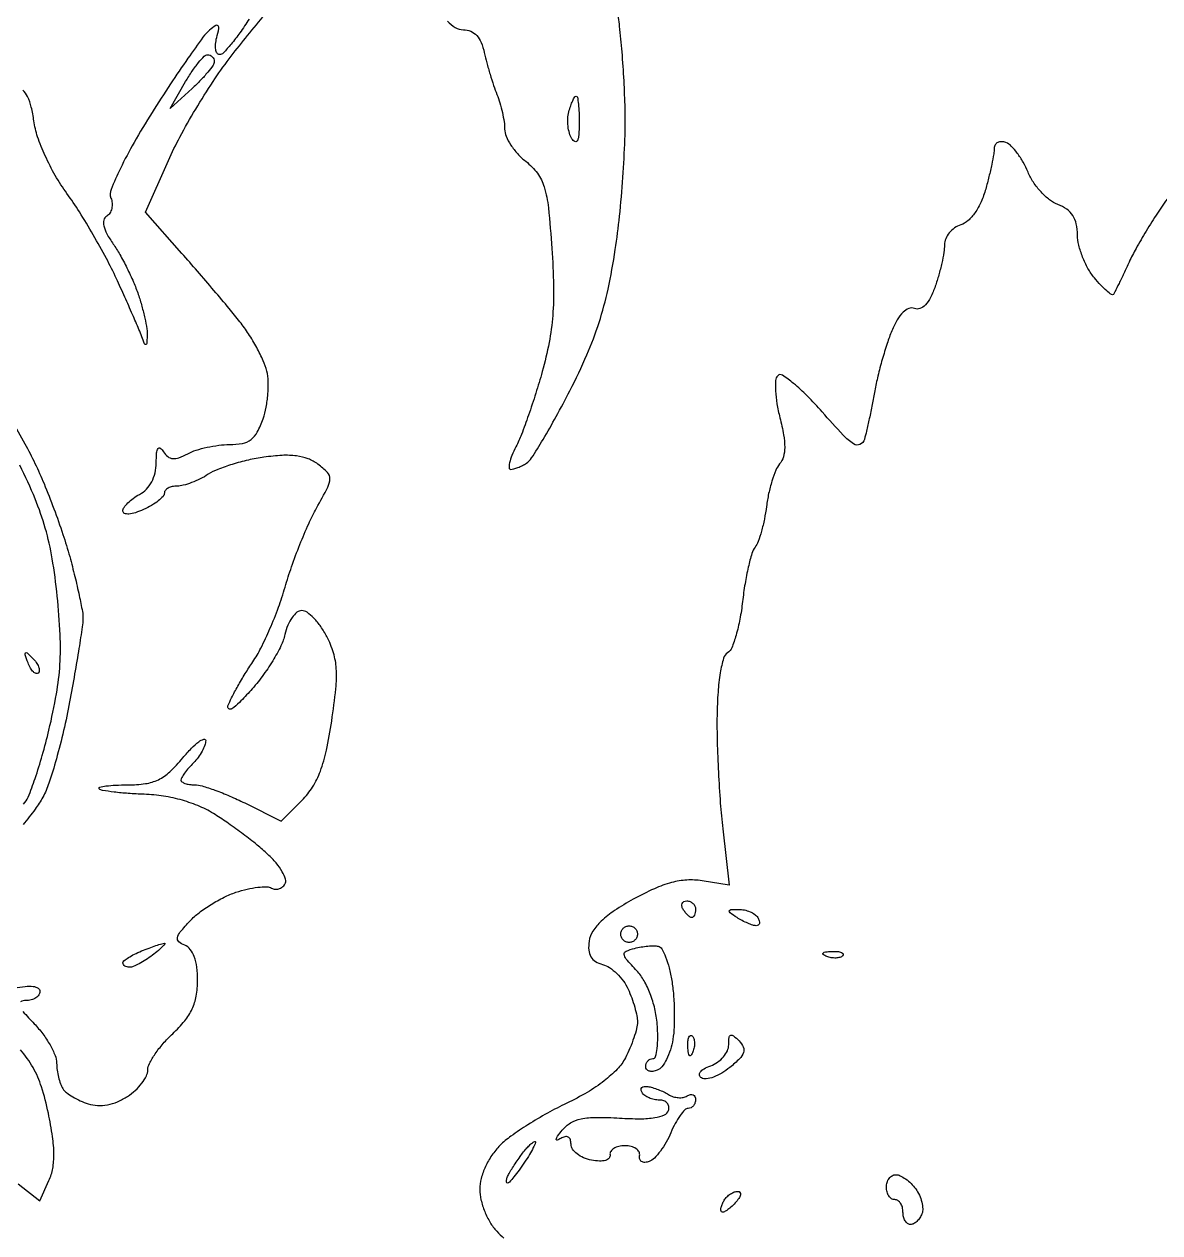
# Model space of a CAD drawing. Extents: x 0 to 102, y 0 to 135.
# Drawn here: x 55.08 to 66.66, y 39.85 to 52.17 of the extents above; entities that cross this region are included whole.
import ezdxf

# ---------------------------------------------------------------- set-up
doc = ezdxf.new("R2010")
doc.units = 0
doc.header["$MEASUREMENT"] = 0

msp = doc.modelspace()

# ---------------------------------------------------------------- linework, layer by layer
for points in [[(59.397131, 52.202367, 0.074598), (59.478434, 52.136143, 0.134457), (59.560747, 52.1136, -0.099553), (59.635542, 52.098559, -0.108329), (59.69616, 52.055946, -0.087769), (59.74222, 51.983635, -0.045367), (59.774143, 51.88095, 0.012386), (59.798912, 51.777729, 0.008019), (59.832422, 51.659556, 0.008063), (59.868897, 51.54509, 0.015098), (59.902655, 51.453969, -0.023923), (59.932814, 51.367932, -0.017523), (59.958269, 51.269994, -0.017783), (59.975852, 51.17534, -0.037044), (59.9814, 51.10056, 0.10272), (59.99656, 51.027545, 0.042701), (60.044612, 50.938487, 0.039899), (60.114254, 50.848736, 0.041179), (60.19659, 50.772212, -0.067312), (60.314753, 50.650318, -0.086477), (60.384361, 50.510846, -0.047134), (60.426723, 50.297696, -0.007884), (60.462671, 49.881809, -0.012589), (60.479829, 49.503093, -0.024507), (60.471087, 49.20074, -0.02744), (60.434151, 48.924191, -0.021171), (60.364781, 48.627887, -0.008359), (60.299052, 48.406844, -0.007834), (60.224609, 48.183265, -0.007828), (60.152354, 47.986991, -0.02651), (60.096527, 47.86245, 0.020919), (60.055344, 47.773261, 0.040538), (60.031427, 47.698521, 0.061779), (60.025998, 47.647155, 0.414689), (60.042677, 47.631095, 0.064544), (60.074461, 47.635855, 0.024515), (60.117014, 47.650268, 0.023792), (60.162289, 47.670659, 0.026813), (60.203589, 47.694545, 0.107126), (60.255785, 47.747373, 0.006538), (60.372953, 47.937252, 0.009501), (60.5063, 48.169717, 0.006874), (60.646337, 48.4335, 0.016091), (60.819738, 48.79981, 0.024609), (60.943756, 49.128563, 0.024485), (61.03529, 49.469133, 0.015716), (61.109448, 49.8717, 0.012356), (61.152624, 50.212468, 0.008014), (61.186464, 50.608249, 0.008059), (61.207093, 50.996035, 0.015122), (61.209224, 51.3099, 0.007544), (61.198275, 51.593835, 0.006802), (61.178516, 51.887295, 0.006831), (61.153633, 52.149829, 0.02138), (61.126979, 52.3251, 0.02577)], [(55.070477, 42.103581, 0.010606), (55.185672, 41.978121, -0.030895), (55.272766, 41.875182, -0.030805), (55.346603, 41.7622, -0.03236), (55.39836, 41.655751, -0.095285), (55.414295, 41.576271, 0.03218), (55.419354, 41.506343, 0.025949), (55.433468, 41.432328, 0.026663), (55.453781, 41.365152, 0.058963), (55.477745, 41.317352, 0.08108), (55.51502, 41.276883, 0.030299), (55.578774, 41.232884, 0.029058), (55.655378, 41.192476, 0.031185), (55.734392, 41.162287, 0.064355), (55.830837, 41.145327, 0.057665), (55.932211, 41.152401, 0.054088), (56.035167, 41.183454, 0.044787), (56.136242, 41.237435, 0.041052), (56.215579, 41.299275, 0.042586), (56.282689, 41.372549, 0.046397), (56.329024, 41.445856, 0.118282), (56.3436, 41.506608, -0.120617), (56.35995, 41.573399, -0.030157), (56.418154, 41.6704, -0.029044), (56.500255, 41.776447, -0.025644), (56.5974, 41.877, 0.033232), (56.71958, 42.007366, 0.062624), (56.796244, 42.129248, 0.066583), (56.837522, 42.261091, 0.042637), (56.8512, 42.421198, 0.030174), (56.843008, 42.556825, 0.057995), (56.81752, 42.66257, 0.077844), (56.776069, 42.737065, 0.136146), (56.719711, 42.778767, -0.084313), (56.659809, 42.814239, -0.277994), (56.645719, 42.855967, -0.120948), (56.675006, 42.915471, -0.01402), (56.774451, 43.027457, -0.04135), (56.86613, 43.110158, -0.023697), (56.988815, 43.194798, -0.023545), (57.121114, 43.268706, -0.035914), (57.242686, 43.31876, -0.022467), (57.356549, 43.350744, -0.027457), (57.465473, 43.369893, -0.027786), (57.556631, 43.375695, -0.141324), (57.6051, 43.362135, 0.111554), (57.640058, 43.350107, 0.100081), (57.678286, 43.353569, 0.094571), (57.713913, 43.372043, 0.08779), (57.741328, 43.402757, 0.219214), (57.747351, 43.451893, 0.052687), (57.713407, 43.528955, 0.044439), (57.651602, 43.617573, 0.031402), (57.567895, 43.705539, 0.016498), (57.458099, 43.800757, 0.00866), (57.315754, 43.912171, 0.008605), (57.165788, 44.021415, 0.013074), (57.031471, 44.110614, 0.038295), (56.873785, 44.193413, 0.03202), (56.695687, 44.257005, 0.030943), (56.504351, 44.299202, 0.029913), (56.307086, 44.318077, -0.008816), (56.144261, 44.32675, -0.012629), (56.000374, 44.34062, -0.008509), (55.881988, 44.357108, -0.158816), (55.848836, 44.373964, -0.578247), (55.853111, 44.389834, -0.030326), (55.917188, 44.402722, -0.023417), (56.014823, 44.411633, -0.011624), (56.13915, 44.414237, 0.035525), (56.319634, 44.426659, 0.079028), (56.450979, 44.466924, 0.075218), (56.567282, 44.547408, 0.029821), (56.700874, 44.689187, -0.017186), (56.789583, 44.788229, -0.039606), (56.864244, 44.85462, -0.087258), (56.9133, 44.879761, -0.497782), (56.933524, 44.865193, -0.09505), (56.925592, 44.818054, -0.036659), (56.897855, 44.757498, -0.034649), (56.857293, 44.694504, -0.036028), (56.8089, 44.638586, 0.017569), (56.760311, 44.586456, 0.0221), (56.719277, 44.534762, 0.020956), (56.68926, 44.489426, 0.136573), (56.682, 44.463343, 0.248195), (56.691817, 44.444784, 0.065717), (56.722768, 44.429201, 0.050769), (56.767622, 44.418521, 0.033083), (56.820784, 44.415, -0.072808), (56.897, 44.403843, -0.014513), (57.027968, 44.360478, -0.01507), (57.178746, 44.300448, -0.013537), (57.331206, 44.229395), (57.702844, 44.04379), (57.916303, 44.257248, 0.057317), (58.023106, 44.391812, 0.049797), (58.102569, 44.553468, 0.037449), (58.164435, 44.76661, 0.015073), (58.218006, 45.065262, 0.010368), (58.259986, 45.395047, 0.040787), (58.26497, 45.599714, 0.059957), (58.236326, 45.759899, 0.045163), (58.168753, 45.925708, 0.032492), (58.107442, 46.027479, 0.039597), (58.036981, 46.113494, 0.0438), (57.967948, 46.173769, 0.158875), (57.913249, 46.1916, 0.174059), (57.864155, 46.173975, 0.067048), (57.814202, 46.120093, 0.0558), (57.770946, 46.041324, 0.043653), (57.741778, 45.948173, -0.060592), (57.70109, 45.832131, -0.022382), (57.617388, 45.680014, -0.021795), (57.510217, 45.520426, -0.024492), (57.3934, 45.377123, -0.011988), (57.278038, 45.254987, -0.047893), (57.199022, 45.189209, -0.325531), (57.169249, 45.190129, -0.327194), (57.161094, 45.2187, -0.029499), (57.197909, 45.302627, -0.009928), (57.261109, 45.420485, -0.009838), (57.336338, 45.548369, -0.011112), (57.413653, 45.668028, 0.032927), (57.496322, 45.80911, 0.014103), (57.588634, 46.007242, 0.013883), (57.675477, 46.224644, 0.017784), (57.742593, 46.429428, -0.014057), (57.80906, 46.637456, -0.010254), (57.894078, 46.864786, -0.010375), (57.983636, 47.077123, -0.022387), (58.063109, 47.235671, 0.008229), (58.178221, 47.449955, 0.112051), (58.200292, 47.535206, 0.205079), (58.174873, 47.599896, 0.038522), (58.076668, 47.685138, 0.070376), (57.977166, 47.739151, 0.057411), (57.859412, 47.76823, 0.045304), (57.713733, 47.773603, 0.021945), (57.528, 47.755425, 0.020986), (57.368504, 47.725839, 0.018172), (57.20409, 47.681799, 0.018557), (57.058, 47.630914, 0.049667), (56.959927, 47.580908, -0.027644), (56.878654, 47.534858, -0.024447), (56.789443, 47.49594, -0.025215), (56.705519, 47.468868, -0.0655), (56.642677, 47.4606, 0.052718), (56.592986, 47.455346, 0.072559), (56.550951, 47.439738, 0.092451), (56.522719, 47.416683, 0.17723), (56.5128, 47.38958, -0.190598), (56.499533, 47.35604, -0.037004), (56.450672, 47.311114, -0.034577), (56.382285, 47.264291, -0.025934), (56.3013, 47.222193, -0.027881), (56.217926, 47.189685, -0.059548), (56.150236, 47.17617, -0.106495), (56.106337, 47.182091, -0.31607), (56.0898, 47.205637, -0.151903), (56.101266, 47.242509, -0.044773), (56.139502, 47.288603, -0.04043), (56.194243, 47.335465, -0.033961), (56.259, 47.376, 0.078846), (56.32916, 47.429199, 0.068964), (56.383221, 47.503821, 0.064801), (56.417479, 47.594883, 0.056251), (56.429495, 47.696227, -0.015087), (56.433211, 47.799923, -0.126688), (56.447736, 47.844048, -0.446105), (56.470833, 47.847812, -0.082257), (56.503337, 47.811415, 0.08011), (56.547817, 47.761177, 0.151337), (56.597482, 47.741004, 0.111599), (56.660743, 47.749715, 0.033081), (56.750279, 47.790265, -0.045797), (56.835038, 47.826087, -0.023103), (56.947204, 47.856183, -0.022732), (57.066866, 47.876784, -0.031267), (57.175762, 47.8836, 0.045793), (57.308706, 47.895801, 0.118687), (57.396017, 47.93472, 0.109579), (57.460148, 48.011336, 0.035818), (57.518819, 48.147428, 0.037529), (57.550075, 48.264732, 0.027002), (57.567839, 48.399152, 0.027444), (57.570779, 48.529619, 0.051709), (57.556547, 48.633878, 0.046137), (57.520473, 48.738782, 0.019187), (57.453671, 48.873012, 0.01879), (57.370633, 49.012257, 0.023069), (57.282502, 49.135332, 0.006261), (57.17251, 49.271326, 0.002486), (57.018253, 49.455368, 0.00246), (56.849775, 49.652385, 0.003087), (56.691589, 49.833265), (56.320478, 50.252366), (56.55347, 50.781133, -0.020097), (56.670503, 51.020212, -0.011014), (56.831846, 51.303682, -0.010963), (57.008594, 51.584729, -0.017174), (57.173952, 51.8175, -0.006395), (57.339692, 52.028953, -0.005692), (57.517258, 52.24455, -0.00572)], [(57.376101, 52.222289, -0.013474), (57.283115, 52.083521, -0.019428), (57.192973, 51.96645, -0.015556), (57.113607, 51.87707, -0.205704), (57.073983, 51.859951, -0.259548), (57.049597, 51.873458, -0.099959), (57.035572, 51.910967, -0.065783), (57.034044, 51.96715, -0.037916), (57.046177, 52.033835, 0.01334), (57.067813, 52.126617, 0.245929), (57.059733, 52.154733, 0.36903), (57.03593, 52.157159, 0.021819), (56.973601, 52.109866, 0.06238), (56.905868, 52.037664, 0.004893), (56.752531, 51.822465, 0.006602), (56.574964, 51.56073, 0.005002), (56.386848, 51.269102, 0.010701), (56.203596, 50.964419, 0.017857), (56.064254, 50.699602, 0.014891), (55.96844, 50.484402, 0.191156), (55.967458, 50.397928, -0.073288), (55.979391, 50.344591, -0.075133), (55.975265, 50.290552, -0.0818), (55.956209, 50.24412, -0.116664), (55.924836, 50.212718, 0.194172), (55.895503, 50.172794, 0.120185), (55.894862, 50.113781, 0.069711), (55.925863, 50.033273, 0.025325), (55.990729, 49.929211, -0.023707), (56.058229, 49.821698, -0.013102), (56.130821, 49.684621, -0.01304), (56.197267, 49.541536, -0.020419), (56.24606, 49.414926, -0.014585), (56.282907, 49.294892, -0.014271), (56.312986, 49.172045, -0.014308), (56.333191, 49.062851, -0.050953), (56.336921, 48.991926, -0.0062), (56.332133, 48.914394, -0.347567), (56.322953, 48.904403, -0.351649), (56.311236, 48.911075, -0.006258), (56.283649, 48.9834, 0.013455), (56.253823, 49.058335, 0.00193), (56.188112, 49.209705, 0.002191), (56.108893, 49.388149, 0.00187), (56.023847, 49.5756, 0.015103), (55.921116, 49.783015, 0.009115), (55.787593, 50.022675, 0.009126), (55.64612, 50.256148, 0.015782), (55.51898, 50.444158, -0.026319), (55.40077, 50.627154, -0.023469), (55.297451, 50.828561, -0.024446), (55.220044, 51.023397, -0.049028), (55.182122, 51.184408, 0.026076), (55.155564, 51.32595, 0.053605), (55.117505, 51.431947, 0.077481), (55.07105, 51.498915, 0.205226)], [(66.747986, 50.406222, 0.011883), (66.63685, 50.244868, 0.008795), (66.521428, 50.061498, 0.0089), (66.4185, 49.884369, 0.01971), (66.347865, 49.745036, -0.002618), (66.293992, 49.629103, -0.003653), (66.244506, 49.526015, -0.002232), (66.20187, 49.439813, -0.047144), (66.186736, 49.415565, -0.405663), (66.168285, 49.412818, -0.0237), (66.119367, 49.4516, -0.025139), (66.059365, 49.509548, -0.014533), (65.99293, 49.584765, -0.04731), (65.928198, 49.679411, -0.032952), (65.873099, 49.79662, -0.033349), (65.834875, 49.917245, -0.057116), (65.821615, 50.021844, 0.050804), (65.808838, 50.13392, 0.090306), (65.773184, 50.219401, 0.095616), (65.711394, 50.283645, 0.062805), (65.620512, 50.331977, -0.075704), (65.536888, 50.379242, -0.040377), (65.449463, 50.460079, -0.039044), (65.371678, 50.55912, -0.048794), (65.316666, 50.662204, 0.030428), (65.267486, 50.763102, 0.031914), (65.207114, 50.855615, 0.033696), (65.144963, 50.928018, 0.107326), (65.091954, 50.962766, 0.078264), (65.046389, 50.972487, 0.125953), (65.007663, 50.964774, 0.150965), (64.981965, 50.940985, 0.130662), (64.972328, 50.905395, -0.042733), (64.967059, 50.847, -0.007887), (64.946509, 50.740821, -0.008414), (64.918345, 50.617072, -0.007576), (64.885095, 50.489915, -0.036562), (64.838435, 50.359669, -0.047361), (64.776328, 50.249091, -0.054746), (64.705276, 50.167388, -0.110015), (64.631767, 50.124664, 0.076278), (64.568103, 50.093154, 0.068506), (64.514129, 50.043008, 0.071539), (64.477682, 49.98255, 0.100253), (64.4652, 49.920923, -0.041348), (64.45888, 49.844629, -0.013794), (64.437387, 49.734584, -0.013622), (64.406763, 49.613496, -0.01512), (64.370517, 49.498442, -0.030997), (64.322586, 49.384248, -0.072904), (64.270136, 49.308386, -0.115478), (64.215071, 49.271487, -0.18374), (64.15904, 49.271654, 0.18629), (64.102237, 49.271543, 0.102506), (64.043071, 49.233234, 0.067756), (63.984147, 49.156774, 0.031481), (63.928598, 49.044186, 0.019393), (63.880714, 48.915655, 0.010168), (63.830685, 48.752479, 0.010099), (63.786125, 48.582906, 0.015262), (63.754865, 48.4335, -0.00467), (63.728445, 48.292374, -0.004332), (63.698752, 48.148174, -0.004323), (63.670115, 48.020341, -0.014506), (63.648219, 47.937379, -0.217594), (63.603144, 47.885524, -0.256626), (63.539087, 47.890381, -0.061479), (63.431051, 47.981544, -0.007099), (63.218335, 48.217855, 0.015839), (63.066371, 48.380853, 0.026329), (62.92721, 48.506928, 0.024729), (62.812435, 48.591318, 0.35654), (62.765555, 48.586595, 0.182842), (62.743887, 48.538555, 0.02816), (62.743279, 48.432046, 0.028321), (62.757425, 48.300612, 0.021187), (62.787256, 48.158006, -0.017651), (62.825091, 47.983309, -0.045837), (62.836186, 47.855161, -0.066149), (62.822909, 47.759095, -0.106215), (62.784783, 47.686057, 0.075646), (62.745961, 47.621544, 0.022245), (62.706646, 47.512567, 0.021787), (62.672804, 47.384416, 0.021823), (62.650265, 47.253877, -0.017613), (62.629052, 47.124536, -0.018867), (62.599162, 46.999978, -0.018787), (62.565572, 46.895411, -0.079295), (62.533715, 46.838007, 0.096024), (62.501329, 46.77479, 0.014149), (62.465095, 46.63504, 0.015525), (62.431698, 46.46536, 0.012783), (62.406363, 46.282575, -0.018589), (62.379241, 46.102307, -0.024315), (62.340423, 45.940268, -0.023149), (62.296439, 45.811875, -0.161608), (62.254472, 45.761723, 0.189675), (62.212373, 45.705453, 0.02513), (62.179715, 45.557452, 0.024476), (62.156381, 45.360598, 0.0139), (62.146486, 45.120848, 0.010082), (62.148255, 44.857535, 0.005931), (62.160449, 44.542939, 0.005931), (62.180104, 44.228701, 0.010077), (62.204953, 43.966491), (62.271205, 43.391081), (61.993453, 43.435807, 0.054892), (61.839483, 43.443509, 0.050522), (61.682999, 43.418152, 0.040723), (61.507295, 43.355403, 0.019474), (61.2927, 43.248185, 0.020725), (61.101947, 43.13287, 0.043362), (60.966301, 43.024994, 0.057941), (60.879955, 42.921755, 0.110159), (60.841857, 42.820948, 0.054831), (60.838911, 42.729915, 0.11224), (60.859955, 42.662064, 0.123639), (60.906482, 42.614113, 0.074807), (60.979595, 42.58276, -0.083749), (61.049918, 42.551112, -0.044545), (61.124416, 42.490988, -0.042705), (61.191537, 42.414054, -0.051169), (61.240087, 42.331149, -0.020129), (61.276421, 42.242069, -0.01782), (61.307119, 42.146688, -0.01818), (61.328576, 42.058775, -0.050802), (61.335, 41.995718, -0.062363), (61.326896, 41.930995, -0.018983), (61.29887, 41.836072, -0.018685), (61.259084, 41.731141, -0.01937), (61.212005, 41.630752, -0.072438), (61.129662, 41.515867, -0.036401), (60.996558, 41.396383, -0.031614), (60.822592, 41.278498, -0.022539), (60.614581, 41.168275, 0.016287), (60.417816, 41.067139, 0.014252), (60.218922, 40.949035, 0.014472), (60.045342, 40.831983, 0.040813), (59.933876, 40.737367, 0.046045), (59.850797, 40.637394, 0.042481), (59.784851, 40.521261, 0.044177), (59.74192, 40.401131, 0.06382), (59.7276, 40.289398, 0.059002), (59.74016, 40.183332, 0.037096), (59.778271, 40.064313, 0.036893), (59.83404, 39.951126, 0.054672), (59.900096, 39.862552, 0.027625), (59.973832, 39.791688, 0.030405)], [(54.951773, 48.13521, -0.007065), (55.089298, 47.893288, -0.012926), (55.19346, 47.6917, -0.015189), (55.285654, 47.485641, -0.008506), (55.38578, 47.230006, -0.00848), (55.478266, 46.968002, -0.013654), (55.547111, 46.7415, -0.006437), (55.600175, 46.537848, -0.007828), (55.644422, 46.345731, -0.006729), (55.676853, 46.183454, -0.052996), (55.682821, 46.107, -0.030604), (55.675463, 46.024715, -0.002375), (55.641283, 45.806141, -0.003239), (55.59755, 45.545673, -0.002468), (55.546406, 45.261, -0.011252), (55.485231, 44.967082, -0.011526), (55.411332, 44.678582, -0.011339), (55.335836, 44.431455, -0.046559), (55.273151, 44.2881, -0.033014), (55.195505, 44.167299, -0.012551), (55.072265, 44.009283, -0.012367)], [(55.075967, 44.217711, 0.108005), (55.124337, 44.289653, 0.01143), (55.194812, 44.480417, 0.013696), (55.26817, 44.714543, 0.01059), (55.335632, 44.973271, 0.014555), (55.412271, 45.342277, 0.028481), (55.447821, 45.640299, 0.027702), (55.449772, 45.945742, 0.013004), (55.420159, 46.339793, 0.01616), (55.369087, 46.720567, 0.028045), (55.298945, 47.031714, 0.028354), (55.195024, 47.330722, 0.01696), (55.039779, 47.673648, 0.0192)], [(54.984048, 42.340993, -0.024453), (55.094609, 42.359665, -0.062478), (55.175705, 42.359147, -0.11191), (55.225314, 42.340809, -0.2537), (55.2438, 42.306722, -0.153989), (55.232813, 42.271893, -0.097923), (55.201874, 42.242226, -0.08043), (55.155647, 42.222207, -0.062121), (55.101072, 42.2154, 0.124185), (55.0457, 42.201432, 0.370443)], [(55.022993, 40.346406), (55.242351, 40.173859), (55.336047, 40.379498, 0.063169), (55.37453, 40.503309, 0.046179), (55.386464, 40.646942, 0.034469), (55.372315, 40.827254, 0.014369), (55.329579, 41.067621, 0.025506), (55.259784, 41.334612, 0.05303), (55.173575, 41.531529, 0.049835), (55.044244, 41.713379, 0.020156)]]:
    msp.add_lwpolyline(points, format="xyb")
for points in [[(56.95404, 51.8598, -0.104405), (56.979361, 51.854455, -0.099054), (57.000907, 51.839281, -0.096594), (57.015347, 51.816611, -0.093919), (57.0204, 51.789947, -0.153836), (57.008325, 51.75163, -0.018667), (56.954387, 51.680366, -0.020748), (56.881737, 51.598645, -0.015709), (56.795676, 51.514997), (56.570952, 51.3099), (56.729316, 51.58485, -0.016893), (56.794812, 51.69017, -0.023776), (56.860654, 51.779033, -0.021446), (56.919729, 51.845297, -0.202661)], [(60.710367, 51.4368, -0.367104), (60.723176, 51.425931, -0.012678), (60.732892, 51.356033, -0.0183), (60.739667, 51.267267, -0.011072), (60.741505, 51.16185, -0.014259), (60.737487, 51.040996, -0.09353), (60.722654, 50.982482, -0.420841), (60.698515, 50.973961, -0.13804), (60.667274, 51.002015, -0.072131), (60.642353, 51.057709, -0.041012), (60.628041, 51.130267, -0.039976), (60.625509, 51.207315, -0.052229), (60.636136, 51.276965, -0.017805), (60.654505, 51.33821, -0.026954), (60.675183, 51.389848, -0.025225), (60.695466, 51.428316, -0.26472)], [(55.169698, 45.70656, -0.043285), (55.206465, 45.66314, -0.063152), (55.230029, 45.618958, -0.082976), (55.2377, 45.58077, -0.20742), (55.227461, 45.554861, -0.278911), (55.204773, 45.549275, -0.120343), (55.177046, 45.565976, -0.070189), (55.147887, 45.604414, -0.036269), (55.122339, 45.659201, -0.008399), (55.093061, 45.740156, -0.286372), (55.09747, 45.759194, -0.400052), (55.113816, 45.759591, -0.011214)], [(61.837607, 43.2306, -0.093332), (61.871807, 43.22416, -0.09642), (61.900882, 43.205749, -0.099167), (61.920342, 43.17828, -0.105053), (61.9272, 43.146, -0.042167), (61.924464, 43.113611, -0.061769), (61.916241, 43.086251, -0.081139), (61.904159, 43.067699, -0.210953), (61.889893, 43.0614, -0.151918), (61.872065, 43.066945, -0.038439), (61.848186, 43.086251, -0.035638), (61.823057, 43.113617, -0.029505), (61.8003, 43.146, -0.082592), (61.787059, 43.178326, -0.161196), (61.789691, 43.205749, -0.182303), (61.807579, 43.223977, -0.108972)], [(62.366357, 43.144705, -0.053738), (62.424957, 43.138925, -0.049393), (62.48275, 43.120768, -0.052761), (62.531276, 43.093719, -0.101161), (62.5617, 43.0614, -0.058538), (62.576787, 43.02907, -0.128516), (62.578522, 43.002032, -0.195945), (62.567148, 42.984617, -0.157323), (62.545543, 42.978095, -0.074451), (62.510806, 42.983971, -0.021733), (62.459928, 43.003101, -0.021318), (62.403807, 43.029915, -0.021347), (62.3502, 43.0614, -0.010223), (62.278903, 43.10957, -0.295079), (62.271036, 43.129137, -0.343021), (62.28578, 43.142024, -0.012098)], [(61.2504, 42.9768, -0.099038), (61.282687, 42.970341, -0.097945), (61.310149, 42.951949, -0.097945), (61.328541, 42.924487, -0.099038), (61.335, 42.8922, -0.099038), (61.328541, 42.859913, -0.097945), (61.310149, 42.832451, -0.097945), (61.282687, 42.814059, -0.099038), (61.2504, 42.8076, -0.099038), (61.218113, 42.814059, -0.097945), (61.190651, 42.832451, -0.097945), (61.172259, 42.859913, -0.099038), (61.1658, 42.8922, -0.099038), (61.172259, 42.924487, -0.097945), (61.190651, 42.951949, -0.097945), (61.218113, 42.970341, -0.099038)], [(56.5128, 42.799547, -0.633617), (56.517177, 42.791617, -0.040462), (56.494435, 42.764947, -0.023417), (56.451029, 42.725552, -0.010655), (56.39088, 42.678009, -0.018293), (56.32299, 42.63046, -0.021005), (56.254799, 42.590287, -0.020657), (56.194762, 42.561353, -0.102298), (56.15823, 42.5538, -0.063968), (56.132068, 42.557161, -0.081793), (56.109901, 42.567026, -0.098606), (56.095071, 42.581655, -0.15003), (56.0898, 42.598826, -0.228178), (56.100288, 42.620612, -0.026307), (56.145715, 42.653101, -0.027483), (56.207231, 42.687777, -0.019041), (56.28015, 42.720364, -0.005963), (56.356136, 42.749859, -0.00757), (56.42701, 42.775185, -0.006103), (56.486815, 42.794728, -0.060213)], [(61.546194, 42.769162, -0.217204), (61.582172, 42.742632, -0.032381), (61.621719, 42.659256, -0.0315), (61.657929, 42.548198, -0.022356), (61.684929, 42.419952, -0.02128), (61.702642, 42.27335, -0.01476), (61.710681, 42.106602, -0.014914), (61.708884, 41.945723, -0.029469), (61.696147, 41.818673, -0.036479), (61.670999, 41.712114, -0.041403), (61.631351, 41.614957, -0.045694), (61.584114, 41.539868, -0.138764), (61.536262, 41.504078, -0.061472), (61.491613, 41.49298, -0.107747), (61.453869, 41.496532, -0.150713), (61.429072, 41.513778, -0.167528), (61.4196, 41.541255, -0.088315), (61.42517, 41.572543, -0.094763), (61.441153, 41.599129, -0.100008), (61.464982, 41.616914, -0.110906), (61.492974, 41.6232, 0.339067), (61.519773, 41.643734, 0.035177), (61.536006, 41.726854, 0.032327), (61.54261, 41.840791, 0.019466), (61.53643, 41.976066, 0.035842), (61.511972, 42.131341, 0.034543), (61.465406, 42.28352, 0.036468), (61.402406, 42.417723, 0.060669), (61.328604, 42.518308, -0.008884), (61.219778, 42.638353, -0.156649), (61.199238, 42.685887, -0.330184), (61.218623, 42.718172, -0.03575), (61.306297, 42.747302, -0.020791), (61.372055, 42.761162, -0.018824), (61.440953, 42.770066, -0.019222), (61.503235, 42.773334, -0.055462)], [(63.31605, 42.716321, -0.028489), (63.374947, 42.715391, -0.077125), (63.415554, 42.706024, -0.208169), (63.430997, 42.690403, -0.296942), (63.427087, 42.671888, -0.126455), (63.399429, 42.655539, -0.060344), (63.358372, 42.648842, -0.05415), (63.311203, 42.652008, -0.051402), (63.264937, 42.665209, -0.054073), (63.229687, 42.683952, -0.470617), (63.228228, 42.69937, -0.168741), (63.252911, 42.711326, -0.018894)], [(61.893712, 41.854087, -0.126455), (61.910061, 41.826429, -0.060344), (61.916758, 41.785372, -0.05415), (61.913592, 41.738203, -0.051402), (61.900391, 41.691937, -0.054073), (61.881648, 41.656687, -0.470617), (61.86623, 41.655228, -0.168741), (61.854274, 41.679911, -0.018894), (61.849279, 41.74305, -0.028489), (61.850209, 41.801947, -0.077125), (61.859576, 41.842554, -0.208169), (61.875197, 41.857997, -0.296942)], [(62.37135, 41.803315, -0.088323), (62.413775, 41.741421, -0.191666), (62.416379, 41.684794, -0.115247), (62.376674, 41.621779, -0.023494), (62.277938, 41.533048, -0.036498), (62.195066, 41.474864, -0.046322), (62.110768, 41.434497, -0.0536), (62.037017, 41.415908, -0.175106), (61.988524, 41.426086, -0.197169), (61.968534, 41.453624, -0.224997), (61.975085, 41.485275, -0.106286), (62.013952, 41.518839, -0.036571), (62.081936, 41.549806, 0.064918), (62.152157, 41.586718, 0.06234), (62.211649, 41.640838, 0.067267), (62.251955, 41.703197, 0.110312), (62.2656, 41.764294, -0.025135), (62.269332, 41.838478, -0.286684), (62.286494, 41.860641, -0.270052), (62.31491, 41.855646, -0.023047)], [(61.440347, 41.338444, -0.035695), (61.488618, 41.327554, -0.019163), (61.546382, 41.307666, -0.01899), (61.604021, 41.282759, -0.028142), (61.65225, 41.256278, 0.064839), (61.698987, 41.234906, 0.056848), (61.751787, 41.22498, 0.059797), (61.802419, 41.227371, 0.097035), (61.8426, 41.2425, -0.082592), (61.874926, 41.255741, -0.161196), (61.902349, 41.253109, -0.182303), (61.920577, 41.235221, -0.108972), (61.9272, 41.205193, -0.081563), (61.921581, 41.170974, -0.092025), (61.905364, 41.141918, -0.100687), (61.881216, 41.12249, -0.119769), (61.852864, 41.1156, 0.205856), (61.817782, 41.100517, 0.034629), (61.770222, 41.042832, 0.032976), (61.720644, 40.962749, 0.02393), (61.675918, 40.867879, -0.031004), (61.62794, 40.769735, -0.032239), (61.568747, 40.679609, -0.034072), (61.507603, 40.609004, -0.106036), (61.455169, 40.574824, -0.073223), (61.411328, 40.56501, -0.152068), (61.377526, 40.572845, -0.190223), (61.358868, 40.596628, -0.121307), (61.357165, 40.632195, 0.171448), (61.351419, 40.671271, 0.12106), (61.321683, 40.70473, 0.091229), (61.271339, 40.727294, 0.05992), (61.2081, 40.7349, 0.053906), (61.144594, 40.728033, 0.083709), (61.093588, 40.707517, 0.114745), (61.062774, 40.677158, 0.188291), (61.055873, 40.64168, -0.229333), (61.046418, 40.607617, -0.144683), (61.010811, 40.585204, -0.081038), (60.948599, 40.578163, -0.034978), (60.865523, 40.588092, -0.053839), (60.786227, 40.612314, -0.064652), (60.719101, 40.651929, -0.076399), (60.673643, 40.70014, -0.152034), (60.6582, 40.749755, 0.077259), (60.651032, 40.795867, 0.191567), (60.629733, 40.821834, 0.188889), (60.596167, 40.826287, 0.075017), (60.55245, 40.808253, -0.061302), (60.517408, 40.792666, -0.562598), (60.507359, 40.801637, -0.112603), (60.52085, 40.832914, -0.012633), (60.568435, 40.894639, -0.090561), (60.65262, 40.966728, -0.080658), (60.760267, 41.008054, -0.051576), (60.914245, 41.023896, -0.014921), (61.153429, 41.016629, 0.014389), (61.363991, 41.010007, 0.039388), (61.51231, 41.021312, 0.059822), (61.609413, 41.048637, 0.21678), (61.652094, 41.09445, 0.120571), (61.655448, 41.134715, 0.142803), (61.639218, 41.169136, 0.126977), (61.605096, 41.192177, 0.085539), (61.558543, 41.2002, -0.053976), (61.505677, 41.205924, -0.049085), (61.453456, 41.22287, -0.052284), (61.409533, 41.247806, -0.099426), (61.38189, 41.277373, -0.109837), (61.372114, 41.305475, -0.223492), (61.379387, 41.327147, -0.173574), (61.403132, 41.339016, -0.067693)], [(60.289809, 40.7772, -0.533218), (60.296553, 40.76715, -0.01774), (60.273037, 40.715072, -0.01956), (60.235881, 40.646855, -0.010547), (60.18512, 40.5657, -0.011593), (60.129296, 40.484664, -0.01701), (60.076214, 40.416328, -0.012425), (60.0298, 40.363333, -0.209659), (60.008977, 40.3542, -0.372891), (59.999411, 40.362487, -0.089334), (60.00021, 40.385264, -0.051132), (60.011338, 40.419362, -0.025451), (60.031879, 40.45995, -0.011742), (60.060909, 40.508063, -0.006429), (60.098608, 40.5657, -0.006404), (60.138416, 40.623281, -0.010151), (60.174131, 40.67145, -0.018589), (60.207929, 40.711946, -0.024392), (60.241848, 40.746136, -0.023205), (60.271974, 40.771212, -0.163377)], [(63.969423, 40.4388, -0.112269), (64.013862, 40.428695, -0.043417), (64.068562, 40.396351, -0.040209), (64.123956, 40.349586, -0.039499), (64.171512, 40.294294, -0.049675), (64.208826, 40.230915, -0.046743), (64.233819, 40.160132, -0.050155), (64.243703, 40.092806, -0.103354), (64.235238, 40.040494, -0.055902), (64.213579, 39.998697, -0.057998), (64.183425, 39.963305, -0.064427), (64.149751, 39.939234, -0.123606), (64.117749, 39.9312, -0.164455), (64.08893, 39.940942, -0.095748), (64.064392, 39.968477, -0.076852), (64.047811, 40.009564, -0.057609), (64.0422, 40.0581, 0.064853), (64.035881, 40.106614, 0.082425), (64.017349, 40.147723, 0.098894), (63.989863, 40.175223, 0.148195), (63.9576, 40.185, -0.148195), (63.925337, 40.194777, -0.098894), (63.897851, 40.222277, -0.082425), (63.879319, 40.263386, -0.064853), (63.873, 40.3119, -0.074385), (63.880254, 40.360387, -0.088423), (63.901324, 40.401523, -0.100649), (63.932652, 40.429022, -0.130683)], [(62.358528, 40.2696, -0.236389), (62.379867, 40.258914, -0.218285), (62.385063, 40.23483, -0.09576), (62.368587, 40.196746, -0.036357), (62.332385, 40.151233, -0.023968), (62.288436, 40.107906, -0.03842), (62.246643, 40.075902, -0.045304), (62.212053, 40.057622, -0.297152), (62.193679, 40.061004, -0.201491), (62.186177, 40.078103, -0.058346), (62.189139, 40.107382, -0.048561), (62.200646, 40.142764, -0.035542), (62.219821, 40.179371, -0.059523), (62.247304, 40.213885, -0.050715), (62.283569, 40.243095, -0.053114), (62.322687, 40.262995, -0.09137)]]:
    msp.add_lwpolyline(points, format="xyb", close=True)

doc.saveas('drawing.dxf')
